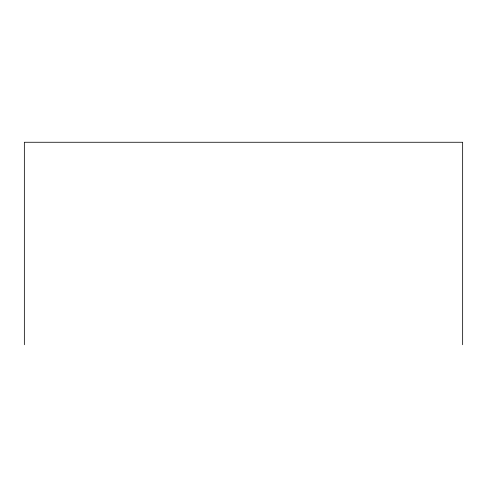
<?xml version="1.0" encoding="UTF-8"?>
<svg xmlns="http://www.w3.org/2000/svg" width="487" height="487" viewBox="0 0 487 487"><rect width="100%" height="100%" fill="white"/><g stroke="black" fill="none" stroke-linecap="round" stroke-linejoin="round"><path stroke-width="0.73" d="M462.65 344.735L462.65 142.265L24.35 142.265L24.35 344.735"/></g></svg>
